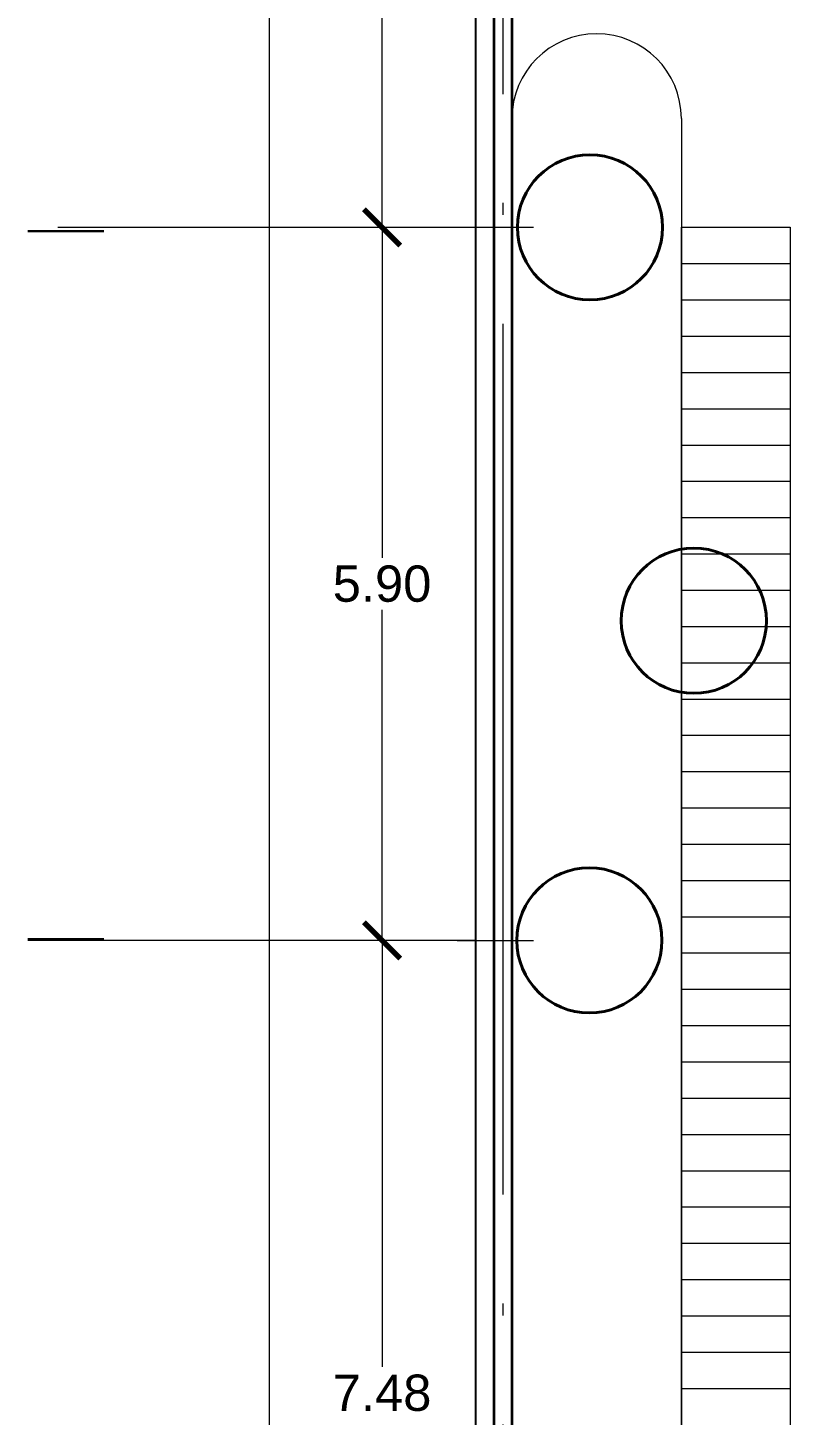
# Model space of a CAD drawing. Header units: inches. Extents: x 13 to 261, y -112 to -47.
# Drawn here: x 12.65 to 18.95, y -75.15 to -63.68 of the extents above; entities that cross this region are included whole.
import ezdxf

# ---------------------------------------------------------------- set-up
doc = ezdxf.new("R2010")
doc.units = ezdxf.units.IN
doc.header["$MEASUREMENT"] = 0
doc.linetypes.add('ACAD_ISO04W100', pattern=[30, 24, -3, 0, -3])
for name, color, linetype, lineweight in [('BANQUETA', 2, 'Continuous', 18), ('COLUMNAS', 20, 'Continuous', 40), ('COTAS', 192, 'Continuous', 13), ('EJES', 1, 'ACAD_ISO04W100', 13), ('MUROS', 5, 'Continuous', 35), ('TERRENO', 8, 'Continuous', 25), ('TEXTOS', 124, 'Continuous', 30)]:
    doc.layers.add(name, color=color, linetype=linetype, lineweight=lineweight)
doc.styles.add('COTAS', font='ARIALUNI.TTF', dxfattribs={"height": 0.3})

# ---------------------------------------------------------------- blocks, each defined once
blk = doc.blocks.new('_ArchTick')
at = {"color": 0, "linetype": 'ByBlock', "const_width": 0.15}
blk.add_lwpolyline([(-0.5, -0.5), (0.5, 0.5)], dxfattribs=at)

msp = doc.modelspace()

# ---------------------------------------------------------------- linework, layer by layer
at = {"layer": 'BANQUETA'}
for p, q in [((16.651, -64.427), (16.651, -65.327)), ((18.051, -64.427), (18.051, -82.427))]:
    msp.add_line(p, q, dxfattribs=at)
msp.add_arc((17.351, -64.427), 0.7, 0, 180, dxfattribs=at)
at = {"layer": 'COLUMNAS'}
for centre in [(17.296, -65.327), (18.154, -68.58), (17.291, -71.223)]:
    msp.add_circle(centre, 0.6, dxfattribs=at)
at = {"layer": 'COTAS', "color": 1}
for p, q in [((14.644, -52.052), (14.644, -76.124)), ((15.578, -65.327), (15.578, -59.303)), ((14.807, -65.327), (16.828, -65.327)), ((15.578, -65.327), (15.578, -68.059)), ((15.578, -71.223), (15.578, -68.491)), ((14.953, -71.223), (14.328, -71.223)), ((15.578, -71.223), (15.578, -74.749))]:
    msp.add_line(p, q, dxfattribs=at)
at = {"layer": 'COTAS', "color": 3}
for p, q in [((16.203, -65.327), (16.828, -65.327)), ((16.199, -71.223), (16.828, -71.223))]:
    msp.add_line(p, q, dxfattribs=at)
at = {"layer": 'EJES', "color": 1, "ltscale": 0.3}
for p, q in [((16.576, -47.925), (16.576, -91.827)), ((12.899, -65.327), (16.351, -65.327)), ((14.182, -65.327), (16.351, -65.327)), ((16.351, -71.223), (12.65, -71.223))]:
    msp.add_line(p, q, dxfattribs=at)
at = {"layer": 'EJES'}
for p, q in [((18.051, -78.727), (18.051, -65.327)), ((18.051, -65.327), (18.951, -65.327)), ((18.951, -65.327), (18.951, -78.727))]:
    msp.add_line(p, q, dxfattribs=at)
at = {"layer": 'EJES', "ltscale": 0.3}
for p, q in [((18.051, -65.627), (18.951, -65.627)), ((18.051, -65.927), (18.951, -65.927)), ((18.051, -66.227), (18.951, -66.227)), ((18.051, -66.527), (18.951, -66.527)), ((18.051, -66.827), (18.951, -66.827)), ((18.051, -67.127), (18.951, -67.127)), ((18.051, -67.427), (18.951, -67.427)), ((18.051, -67.727), (18.951, -67.727)), ((18.051, -68.027), (18.951, -68.027)), ((18.051, -68.327), (18.951, -68.327)), ((18.051, -68.627), (18.951, -68.627)), ((18.051, -68.927), (18.951, -68.927)), ((18.051, -69.227), (18.951, -69.227)), ((18.051, -69.527), (18.951, -69.527)), ((18.051, -69.827), (18.951, -69.827)), ((18.051, -70.127), (18.951, -70.127)), ((18.051, -70.427), (18.951, -70.427)), ((18.051, -70.727), (18.951, -70.727)), ((18.051, -71.027), (18.951, -71.027)), ((18.051, -71.327), (18.951, -71.327)), ((18.051, -71.627), (18.951, -71.627)), ((18.051, -71.927), (18.951, -71.927)), ((18.051, -72.227), (18.951, -72.227)), ((18.051, -72.527), (18.951, -72.527)), ((18.051, -72.827), (18.951, -72.827)), ((18.051, -73.127), (18.951, -73.127)), ((18.051, -73.427), (18.951, -73.427)), ((18.051, -73.727), (18.951, -73.727)), ((18.051, -74.027), (18.951, -74.027)), ((18.051, -74.327), (18.951, -74.327)), ((18.051, -74.627), (18.951, -74.627)), ((18.051, -74.927), (18.951, -74.927))]:
    msp.add_line(p, q, dxfattribs=at)
at = {"layer": 'MUROS'}
for p, q in [((16.501, -51.977), (16.501, -91.827)), ((16.651, -52.127), (16.651, -91.677))]:
    msp.add_line(p, q, dxfattribs=at)
at = {"layer": 'TERRENO'}
msp.add_line((16.351, -51.827), (16.351, -91.827), dxfattribs=at)
at = {"layer": 'TEXTOS', "color": 1}
for p, q in [((13.279, -65.358), (12.651, -65.358)), ((13.279, -71.212), (12.651, -71.212))]:
    msp.add_line(p, q, dxfattribs=at)

# ---------------------------------------------------------------- block references
at = {"layer": 'COTAS', "color": 1, "xscale": 0.3, "yscale": 0.3, "zscale": 0.3}
for p, rotation in [((15.578, -65.327), 90), ((15.578, -65.327), 270), ((15.578, -71.223), 270), ((15.578, -71.223), 90)]:
    msp.add_blockref('_ArchTick', p, dxfattribs=dict(at, rotation=rotation))

# ---------------------------------------------------------------- texts
at = {"layer": 'COTAS', "color": 1, "char_height": 0.3, "attachment_point": 5, "style": 'COTAS'}
for s, insert in [('5.90', (15.578, -68.275)), ('7.48', (15.578, -74.965))]:
    msp.add_mtext(s, dxfattribs=dict(at, insert=insert))

doc.saveas('drawing.dxf')
